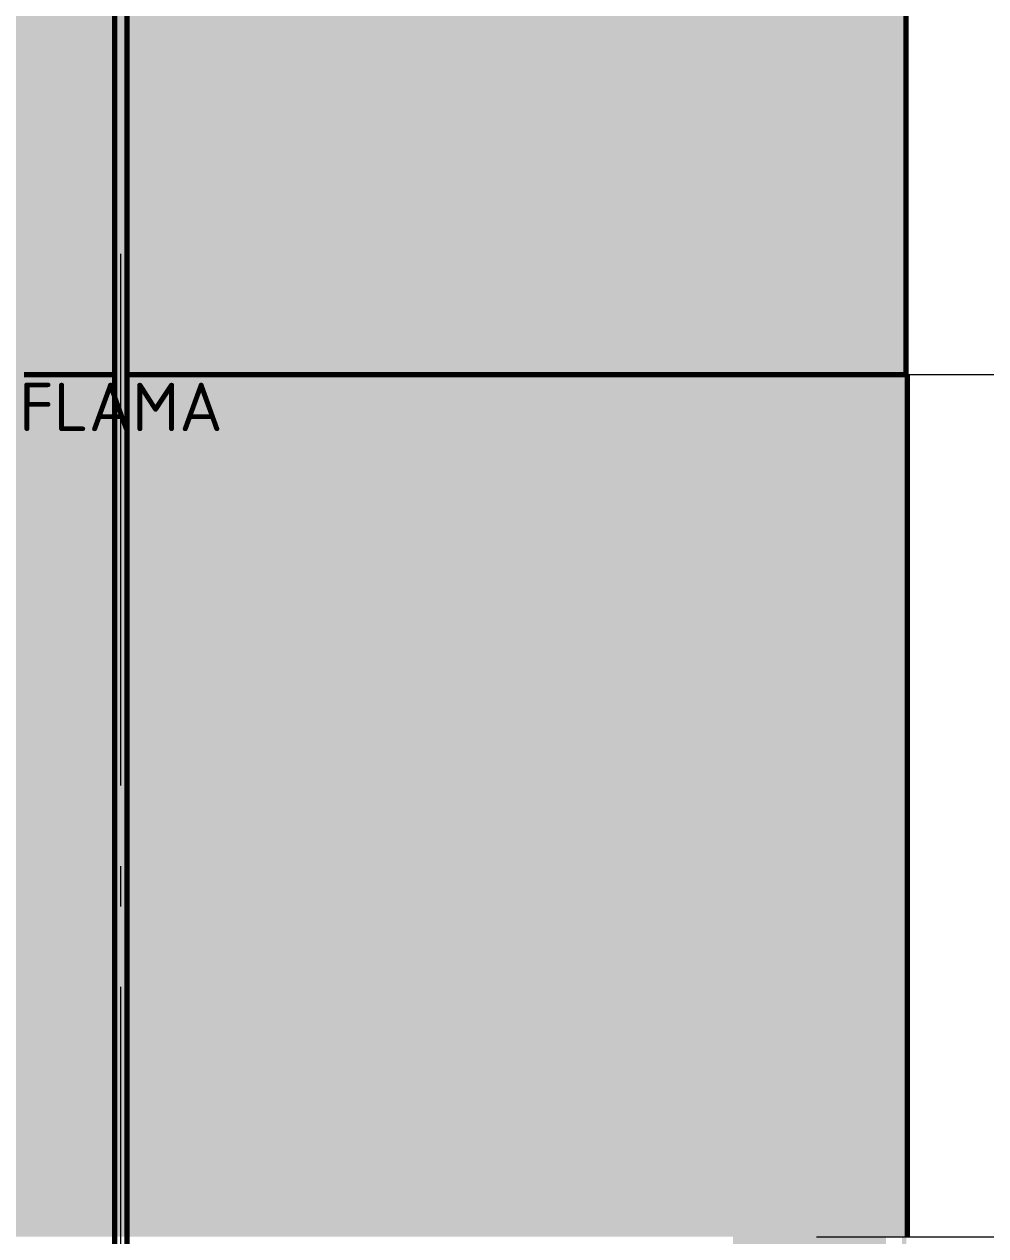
# Model space of a CAD drawing. Header units: millimetres. Extents: x 0 to 2382, y 0 to 420.
# Drawn here: x 2175.6 to 2199.48, y 274.82 to 304.9 of the extents above; entities that cross this region are included whole.
import ezdxf
from ezdxf.enums import TextEntityAlignment as Align

# ---------------------------------------------------------------- set-up
doc = ezdxf.new("R2010")
doc.units = ezdxf.units.MM
doc.linetypes.add('IRAM-F-TRAZO-PUNTO', pattern=[20, 15, -2, 1, -2])
for name, color, linetype, lineweight in [('01-VISIBLE', 7, 'CONTINUOUS', 70), ('03-EJE', 1, 'IRAM-F-TRAZO-PUNTO', 18), ('04-COTA', 3, 'CONTINUOUS', 18), ('13-GRAFICA', 30, 'CONTINUOUS', 18)]:
    doc.layers.add(name, color=color, linetype=linetype, lineweight=lineweight)
doc.styles.add('ISO3098', font='isocpeur.ttf')
doc.dimstyles.new('FLAMA-IRAM', dxfattribs={"dimtxt": 3.5, "dimasz": 3.5, "dimexe": 2, "dimexo": 1.5, "dimgap": 1, "dimtad": 1, "dimdec": 1, "dimtxsty": 'ISO3098', "dimblk": 'IRAM_FLECHA', "dimblk1": 'IRAM_FLECHA', "dimblk2": 'IRAM_FLECHA', "dimcen": 2.5, "dimclrd": 256, "dimclre": 256, "dimclrt": 256, "dimazin": 3, "dimtfac": 1, "dimtmove": 0, "dimatfit": 3, "dimlwd": 18, "dimlwe": 18})

# ---------------------------------------------------------------- blocks, each defined once
blk = doc.blocks.new('IRAM_FLECHA')
blk.add_solid([(0, 0), (-1, 0.125), (-1, -0.125)])

msp = doc.modelspace()

# ---------------------------------------------------------------- hatches: boundary and pattern name
at = {"layer": '13-GRAFICA', "true_color": 0xb21820}
h = msp.add_hatch(color=7, dxfattribs=at)
h.dxf.hatch_style = 1
h.paths.add_polyline_path([(2188.8, 334.5), (2188.8, 296.2), (2178.2, 296.2), (2178.2, 334.4), (2177.8, 334.4), (2177.8, 296.2), (2167.2, 296.2), (2167.2, 334.5)])
h = msp.add_hatch(color=7, dxfattribs=at)
h.dxf.hatch_style = 1
h.paths.add_polyline_path([(2193.2, 334.5), (2193.2, 296.2), (2188.8, 296.2), (2188.8, 334.5)])
h = msp.add_hatch(color=7, dxfattribs=at)
h.dxf.hatch_style = 1
h.paths.add_polyline_path([(2197, 334.5), (2197, 296.2), (2197, 274.8), (2197, 250.6), (2193.2, 250.6), (2193.2, 270.2), (2193.2, 274.2), (2193.2, 274.8), (2196.8, 274.8), (2196.8, 296.2), (2193.2, 296.2), (2193.2, 334.5)])
h = msp.add_hatch(color=7, dxfattribs=at)
h.dxf.hatch_style = 1
h.paths.add_polyline_path([(2197.4, 334.5), (2197.4, 296.2), (2197, 296.2), (2197, 334.5)])
h = msp.add_hatch(color=7, dxfattribs=at)
h.dxf.hatch_style = 1
h.paths.add_polyline_path([(2197.5, 334.5), (2197.5, 250.6), (2197.4, 250.6), (2197.4, 274.8), (2197.4, 296.2), (2197.4, 334.5)])
h = msp.add_hatch(color=7, dxfattribs=at)
h.dxf.hatch_style = 1
h.paths.add_polyline_path([(2177.8, 334.4), (2178.2, 334.4), (2178.2, 296.2), (2177.8, 296.2)])
at = {"layer": '13-GRAFICA', "true_color": 0xffffff}
h = msp.add_hatch(color=7, dxfattribs=at)
h.dxf.hatch_style = 1
h.paths.add_polyline_path([(2196.8, 296.2), (2196.8, 274.8), (2159.2, 274.8), (2159.2, 296.2)])
at = {"layer": '13-GRAFICA', "true_color": 0xc81e2d}
h = msp.add_hatch(color=7, dxfattribs=at)
h.dxf.hatch_style = 1
h.paths.add_polyline_path([(2193.891, 295.93), (2193.891, 295.561), (2193.891, 295.192), (2193.891, 294.824), (2193.891, 294.455), (2193.891, 294.086), (2193.891, 293.717), (2193.891, 293.349), (2193.654, 293.349), (2193.41, 293.349), (2193.16, 293.349), (2192.904, 293.349), (2192.641, 293.349), (2192.373, 293.349), (2192.099, 293.349), (2191.819, 293.349), (2191.533, 293.349), (2191.241, 293.349), (2190.945, 293.349), (2190.643, 293.349), (2190.335, 293.349), (2190.023, 293.349), (2189.706, 293.349), (2189.384, 293.349), (2189.057, 293.349), (2188.726, 293.349), (2188.39, 293.349), (2188.05, 293.349), (2187.706, 293.349), (2187.358, 293.349), (2187.006, 293.349), (2186.65, 293.349), (2186.291, 293.349), (2185.929, 293.349), (2185.563, 293.349), (2185.194, 293.349), (2184.822, 293.349), (2184.447, 293.349), (2184.07, 293.349), (2183.69, 293.349), (2183.308, 293.349), (2182.923, 293.349), (2182.537, 293.349), (2182.149, 293.349), (2181.759, 293.349), (2181.367, 293.349), (2180.974, 293.349), (2180.58, 293.349), (2180.185, 293.349), (2179.789, 293.349), (2179.392, 293.349), (2178.995, 293.349), (2178.597, 293.349), (2178.199, 293.349), (2177.801, 293.349), (2177.403, 293.349), (2177.005, 293.349), (2176.608, 293.349), (2176.211, 293.349), (2175.815, 293.349), (2175.42, 293.349), (2175.026, 293.349), (2174.633, 293.349), (2174.241, 293.349), (2173.851, 293.349), (2173.463, 293.349), (2173.077, 293.349), (2172.692, 293.349), (2172.31, 293.349), (2171.93, 293.349), (2171.553, 293.349), (2171.178, 293.349), (2170.806, 293.349), (2170.437, 293.349), (2170.071, 293.349), (2169.709, 293.349), (2169.35, 293.349), (2168.994, 293.349), (2168.642, 293.349), (2168.294, 293.349), (2167.95, 293.349), (2167.61, 293.349), (2167.274, 293.349), (2166.943, 293.349), (2166.616, 293.349), (2166.294, 293.349), (2165.977, 293.349), (2165.665, 293.349), (2165.357, 293.349), (2165.055, 293.349), (2164.759, 293.349), (2164.467, 293.349), (2164.181, 293.349), (2163.901, 293.349), (2163.627, 293.349), (2163.359, 293.349), (2163.096, 293.349), (2162.84, 293.349), (2162.59, 293.349), (2162.346, 293.349), (2162.109, 293.349), (2162.109, 293.717), (2162.109, 294.086), (2162.109, 294.455), (2162.109, 294.824), (2162.109, 295.192), (2162.109, 295.561), (2162.109, 295.93), (2162.109, 296.2), (2193.891, 296.2)])
h = msp.add_hatch(color=7, dxfattribs=at)
h.dxf.hatch_style = 1
h.paths.add_polyline_path([(2196.721, 295.731), (2196.598, 295.731), (2196.468, 295.731), (2196.33, 295.731), (2196.184, 295.731), (2196.032, 295.731), (2195.872, 295.731), (2195.705, 295.731), (2195.531, 295.731), (2195.35, 295.731), (2195.162, 295.731), (2194.967, 295.731), (2194.765, 295.731), (2194.556, 295.731), (2194.341, 295.731), (2194.119, 295.731), (2193.891, 295.731), (2193.891, 296.015), (2193.891, 296.2), (2196.8, 296.2), (2196.8, 295.731)])
at = {"layer": '13-GRAFICA', "true_color": 0xffffff}
h = msp.add_hatch(color=7, dxfattribs=at)
h.dxf.hatch_style = 1
h.paths.add_polyline_path([(2197, 274.8), (2197, 296.2), (2197.4, 296.2), (2197.4, 274.8)])
at = {"layer": '13-GRAFICA', "true_color": 0xc81e2d}
h = msp.add_hatch(color=7, dxfattribs=at)
h.dxf.hatch_style = 1
h.paths.add_polyline_path([(2197.369, 295.731), (2197.299, 295.731), (2197.222, 295.731), (2197.137, 295.731), (2197.045, 295.731), (2197, 295.731), (2197, 296.2), (2197.4, 296.2), (2197.4, 295.731)])
at = {"layer": '13-GRAFICA', "true_color": 0xffd200}
h = msp.add_hatch(color=7, dxfattribs=at)
h.dxf.hatch_style = 1
h.paths.add_polyline_path([(2193.654, 292.541), (2193.41, 292.541), (2193.16, 292.541), (2192.904, 292.541), (2192.641, 292.541), (2192.373, 292.541), (2192.099, 292.541), (2191.819, 292.541), (2191.533, 292.541), (2191.241, 292.541), (2190.945, 292.541), (2190.643, 292.541), (2190.335, 292.541), (2190.023, 292.541), (2189.706, 292.541), (2189.384, 292.541), (2189.057, 292.541), (2188.726, 292.541), (2188.39, 292.541), (2188.05, 292.541), (2187.706, 292.541), (2187.358, 292.541), (2187.006, 292.541), (2186.65, 292.541), (2186.291, 292.541), (2185.929, 292.541), (2185.563, 292.541), (2185.194, 292.541), (2184.822, 292.541), (2184.447, 292.541), (2184.07, 292.541), (2183.69, 292.541), (2183.308, 292.541), (2182.923, 292.541), (2182.537, 292.541), (2182.149, 292.541), (2181.759, 292.541), (2181.367, 292.541), (2180.974, 292.541), (2180.58, 292.541), (2180.185, 292.541), (2179.789, 292.541), (2179.392, 292.541), (2178.995, 292.541), (2178.597, 292.541), (2178.199, 292.541), (2177.801, 292.541), (2177.403, 292.541), (2177.005, 292.541), (2176.608, 292.541), (2176.211, 292.541), (2175.815, 292.541), (2175.42, 292.541), (2175.026, 292.541), (2174.633, 292.541), (2174.241, 292.541), (2173.851, 292.541), (2173.463, 292.541), (2173.077, 292.541), (2172.692, 292.541), (2172.31, 292.541), (2171.93, 292.541), (2171.553, 292.541), (2171.178, 292.541), (2170.806, 292.541), (2170.437, 292.541), (2170.071, 292.541), (2169.709, 292.541), (2169.35, 292.541), (2168.994, 292.541), (2168.642, 292.541), (2168.294, 292.541), (2167.95, 292.541), (2167.61, 292.541), (2167.274, 292.541), (2166.943, 292.541), (2166.616, 292.541), (2166.294, 292.541), (2165.977, 292.541), (2165.665, 292.541), (2165.357, 292.541), (2165.055, 292.541), (2164.759, 292.541), (2164.467, 292.541), (2164.181, 292.541), (2163.901, 292.541), (2163.627, 292.541), (2163.359, 292.541), (2163.096, 292.541), (2162.84, 292.541), (2162.59, 292.541), (2162.346, 292.541), (2162.109, 292.541), (2162.109, 292.81), (2162.109, 293.08), (2162.109, 293.349), (2162.346, 293.349), (2162.59, 293.349), (2162.84, 293.349), (2163.096, 293.349), (2163.359, 293.349), (2163.627, 293.349), (2163.901, 293.349), (2164.181, 293.349), (2164.467, 293.349), (2164.759, 293.349), (2165.055, 293.349), (2165.357, 293.349), (2165.665, 293.349), (2165.977, 293.349), (2166.294, 293.349), (2166.616, 293.349), (2166.943, 293.349), (2167.274, 293.349), (2167.61, 293.349), (2167.95, 293.349), (2168.294, 293.349), (2168.642, 293.349), (2168.994, 293.349), (2169.35, 293.349), (2169.709, 293.349), (2170.071, 293.349), (2170.437, 293.349), (2170.806, 293.349), (2171.178, 293.349), (2171.553, 293.349), (2171.93, 293.349), (2172.31, 293.349), (2172.692, 293.349), (2173.077, 293.349), (2173.463, 293.349), (2173.851, 293.349), (2174.241, 293.349), (2174.633, 293.349), (2175.026, 293.349), (2175.42, 293.349), (2175.815, 293.349), (2176.211, 293.349), (2176.608, 293.349), (2177.005, 293.349), (2177.403, 293.349), (2177.801, 293.349), (2178.199, 293.349), (2178.597, 293.349), (2178.995, 293.349), (2179.392, 293.349), (2179.789, 293.349), (2180.185, 293.349), (2180.58, 293.349), (2180.974, 293.349), (2181.367, 293.349), (2181.759, 293.349), (2182.149, 293.349), (2182.537, 293.349), (2182.923, 293.349), (2183.308, 293.349), (2183.69, 293.349), (2184.07, 293.349), (2184.447, 293.349), (2184.822, 293.349), (2185.194, 293.349), (2185.563, 293.349), (2185.929, 293.349), (2186.291, 293.349), (2186.65, 293.349), (2187.006, 293.349), (2187.358, 293.349), (2187.706, 293.349), (2188.05, 293.349), (2188.39, 293.349), (2188.726, 293.349), (2189.057, 293.349), (2189.384, 293.349), (2189.706, 293.349), (2190.023, 293.349), (2190.335, 293.349), (2190.643, 293.349), (2190.945, 293.349), (2191.241, 293.349), (2191.533, 293.349), (2191.819, 293.349), (2192.099, 293.349), (2192.373, 293.349), (2192.641, 293.349), (2192.904, 293.349), (2193.16, 293.349), (2193.41, 293.349), (2193.654, 293.349), (2193.891, 293.349), (2193.891, 293.08), (2193.891, 292.81), (2193.891, 292.541)])
at = {"layer": '13-GRAFICA', "true_color": 0xebebeb}
h = msp.add_hatch(color=7, dxfattribs=at)
h.dxf.hatch_style = 1
h.paths.add_polyline_path([(2183.411, 284.233), (2183.053, 284.233), (2182.693, 284.233), (2182.331, 284.233), (2181.968, 284.233), (2181.604, 284.233), (2181.238, 284.233), (2181.238, 284.623), (2181.238, 285.013), (2181.238, 285.403), (2181.238, 285.793), (2181.238, 286.183), (2181.604, 286.183), (2181.968, 286.183), (2182.331, 286.183), (2182.693, 286.183), (2183.053, 286.183), (2183.411, 286.183), (2183.767, 286.183), (2183.767, 285.793), (2183.767, 285.403), (2183.767, 285.013), (2183.767, 284.623), (2183.767, 284.233)])
h = msp.add_hatch(color=7, dxfattribs=at)
h.dxf.hatch_style = 1
h.paths.add_polyline_path([(2191.283, 284.233), (2191.007, 284.233), (2190.727, 284.233), (2190.441, 284.233), (2190.152, 284.233), (2189.858, 284.233), (2189.56, 284.233), (2189.56, 284.623), (2189.56, 285.013), (2189.56, 285.403), (2189.56, 285.793), (2189.56, 286.183), (2189.858, 286.183), (2190.152, 286.183), (2190.441, 286.183), (2190.727, 286.183), (2191.007, 286.183), (2191.283, 286.183), (2191.555, 286.183), (2191.555, 285.793), (2191.555, 285.403), (2191.555, 285.013), (2191.555, 284.623), (2191.555, 284.233)])
at = {"layer": '13-GRAFICA', "true_color": 0x005eaa}
h = msp.add_hatch(color=7, dxfattribs=at)
h.dxf.hatch_style = 1
h.paths.add_polyline_path([(2183.224, 279.473), (2182.837, 279.473), (2182.449, 279.473), (2182.058, 279.473), (2181.666, 279.473), (2181.272, 279.473), (2180.877, 279.473), (2180.481, 279.473), (2180.084, 279.473), (2179.686, 279.473), (2179.686, 279.873), (2179.686, 280.273), (2179.686, 280.673), (2179.686, 281.073), (2179.686, 281.473), (2179.686, 281.873), (2179.686, 282.273), (2179.686, 282.673), (2179.686, 283.073), (2179.686, 283.473), (2180.084, 283.473), (2180.481, 283.473), (2180.877, 283.473), (2181.272, 283.473), (2181.666, 283.473), (2182.058, 283.473), (2182.449, 283.473), (2182.837, 283.473), (2183.224, 283.473), (2183.609, 283.473), (2183.609, 283.073), (2183.609, 282.673), (2183.609, 282.273), (2183.609, 281.873), (2183.609, 281.473), (2183.609, 281.073), (2183.609, 280.673), (2183.609, 280.273), (2183.609, 279.873), (2183.609, 279.473)])
h = msp.add_hatch(color=7, dxfattribs=at)
h.dxf.hatch_style = 1
h.paths.add_polyline_path([(2178.986, 281.424), (2178.984, 281.375), (2178.98, 281.326), (2178.974, 281.278), (2178.967, 281.229), (2178.958, 281.181), (2178.948, 281.133), (2178.936, 281.085), (2178.923, 281.038), (2178.908, 280.991), (2178.891, 280.945), (2178.873, 280.899), (2178.854, 280.854), (2178.833, 280.81), (2178.81, 280.766), (2178.787, 280.723), (2178.761, 280.681), (2178.735, 280.64), (2178.707, 280.6), (2178.678, 280.56), (2178.647, 280.522), (2178.615, 280.484), (2178.582, 280.448), (2178.548, 280.413), (2178.513, 280.379), (2178.477, 280.346), (2178.439, 280.314), (2178.401, 280.283), (2178.361, 280.254), (2178.321, 280.226), (2178.28, 280.2), (2178.238, 280.174), (2178.195, 280.151), (2178.151, 280.128), (2178.107, 280.107), (2178.062, 280.088), (2178.016, 280.07), (2177.97, 280.053), (2177.923, 280.038), (2177.876, 280.025), (2177.828, 280.013), (2177.78, 280.002), (2177.732, 279.993), (2177.683, 279.986), (2177.635, 279.981), (2177.586, 279.977), (2177.537, 279.974), (2177.488, 279.973), (2177.439, 279.974), (2177.39, 279.977), (2177.341, 279.981), (2177.292, 279.986), (2177.244, 279.993), (2177.195, 280.002), (2177.147, 280.013), (2177.1, 280.025), (2177.053, 280.038), (2177.006, 280.053), (2176.96, 280.07), (2176.914, 280.088), (2176.869, 280.107), (2176.825, 280.128), (2176.781, 280.151), (2176.739, 280.174), (2176.697, 280.2), (2176.655, 280.226), (2176.615, 280.254), (2176.576, 280.283), (2176.537, 280.314), (2176.5, 280.346), (2176.464, 280.379), (2176.429, 280.413), (2176.395, 280.448), (2176.362, 280.484), (2176.33, 280.522), (2176.3, 280.56), (2176.271, 280.6), (2176.243, 280.64), (2176.216, 280.681), (2176.191, 280.723), (2176.167, 280.766), (2176.145, 280.81), (2176.124, 280.854), (2176.105, 280.899), (2176.087, 280.945), (2176.07, 280.991), (2176.055, 281.038), (2176.042, 281.085), (2176.03, 281.133), (2176.02, 281.181), (2176.011, 281.229), (2176.004, 281.278), (2175.998, 281.326), (2175.994, 281.375), (2175.992, 281.424), (2175.991, 281.473), (2175.992, 281.523), (2175.994, 281.572), (2175.998, 281.62), (2176.004, 281.669), (2176.011, 281.718), (2176.02, 281.766), (2176.03, 281.814), (2176.042, 281.862), (2176.055, 281.909), (2176.07, 281.956), (2176.087, 282.002), (2176.105, 282.047), (2176.124, 282.092), (2176.145, 282.137), (2176.167, 282.181), (2176.191, 282.223), (2176.216, 282.266), (2176.243, 282.307), (2176.271, 282.347), (2176.3, 282.387), (2176.33, 282.425), (2176.362, 282.462), (2176.395, 282.499), (2176.429, 282.534), (2176.464, 282.568), (2176.5, 282.601), (2176.537, 282.633), (2176.576, 282.663), (2176.615, 282.693), (2176.655, 282.721), (2176.697, 282.747), (2176.739, 282.772), (2176.781, 282.796), (2176.825, 282.819), (2176.869, 282.84), (2176.914, 282.859), (2176.96, 282.877), (2177.006, 282.894), (2177.053, 282.909), (2177.1, 282.922), (2177.147, 282.934), (2177.195, 282.945), (2177.244, 282.953), (2177.292, 282.961), (2177.341, 282.966), (2177.39, 282.97), (2177.439, 282.973), (2177.488, 282.973), (2177.537, 282.973), (2177.586, 282.97), (2177.635, 282.966), (2177.683, 282.961), (2177.732, 282.953), (2177.78, 282.945), (2177.828, 282.934), (2177.876, 282.922), (2177.923, 282.909), (2177.97, 282.894), (2178.016, 282.877), (2178.062, 282.859), (2178.107, 282.84), (2178.151, 282.819), (2178.195, 282.796), (2178.238, 282.772), (2178.28, 282.747), (2178.321, 282.721), (2178.361, 282.693), (2178.401, 282.663), (2178.439, 282.633), (2178.477, 282.601), (2178.513, 282.568), (2178.548, 282.534), (2178.582, 282.499), (2178.615, 282.462), (2178.647, 282.425), (2178.678, 282.387), (2178.707, 282.347), (2178.735, 282.307), (2178.761, 282.266), (2178.787, 282.223), (2178.81, 282.181), (2178.833, 282.137), (2178.854, 282.092), (2178.873, 282.047), (2178.891, 282.002), (2178.908, 281.956), (2178.923, 281.909), (2178.936, 281.862), (2178.948, 281.814), (2178.958, 281.766), (2178.967, 281.718), (2178.974, 281.669), (2178.98, 281.62), (2178.984, 281.572), (2178.986, 281.523), (2178.987, 281.473)])
h = msp.add_hatch(color=7, dxfattribs=at)
h.dxf.hatch_style = 1
h.paths.add_polyline_path([(2193.654, 278.549), (2193.41, 278.549), (2193.16, 278.549), (2192.904, 278.549), (2192.641, 278.549), (2192.373, 278.549), (2192.099, 278.549), (2191.819, 278.549), (2191.533, 278.549), (2191.241, 278.549), (2190.945, 278.549), (2190.643, 278.549), (2190.335, 278.549), (2190.023, 278.549), (2189.706, 278.549), (2189.384, 278.549), (2189.057, 278.549), (2188.726, 278.549), (2188.39, 278.549), (2188.05, 278.549), (2187.706, 278.549), (2187.358, 278.549), (2187.006, 278.549), (2186.65, 278.549), (2186.291, 278.549), (2185.929, 278.549), (2185.563, 278.549), (2185.194, 278.549), (2184.822, 278.549), (2184.447, 278.549), (2184.07, 278.549), (2183.69, 278.549), (2183.308, 278.549), (2182.923, 278.549), (2182.537, 278.549), (2182.149, 278.549), (2181.759, 278.549), (2181.367, 278.549), (2180.974, 278.549), (2180.58, 278.549), (2180.185, 278.549), (2179.789, 278.549), (2179.392, 278.549), (2178.995, 278.549), (2178.597, 278.549), (2178.199, 278.549), (2177.801, 278.549), (2177.403, 278.549), (2177.005, 278.549), (2176.608, 278.549), (2176.211, 278.549), (2175.815, 278.549), (2175.42, 278.549), (2175.026, 278.549), (2174.633, 278.549), (2174.241, 278.549), (2173.851, 278.549), (2173.463, 278.549), (2173.077, 278.549), (2172.692, 278.549), (2172.31, 278.549), (2171.93, 278.549), (2171.553, 278.549), (2171.178, 278.549), (2170.806, 278.549), (2170.437, 278.549), (2170.071, 278.549), (2169.709, 278.549), (2169.35, 278.549), (2168.994, 278.549), (2168.642, 278.549), (2168.294, 278.549), (2167.95, 278.549), (2167.61, 278.549), (2167.274, 278.549), (2166.943, 278.549), (2166.616, 278.549), (2166.294, 278.549), (2165.977, 278.549), (2165.665, 278.549), (2165.357, 278.549), (2165.055, 278.549), (2164.759, 278.549), (2164.467, 278.549), (2164.181, 278.549), (2163.901, 278.549), (2163.627, 278.549), (2163.359, 278.549), (2163.096, 278.549), (2162.84, 278.549), (2162.59, 278.549), (2162.346, 278.549), (2162.109, 278.549), (2162.109, 278.939), (2162.109, 279.329), (2162.346, 279.329), (2162.59, 279.329), (2162.84, 279.329), (2163.096, 279.329), (2163.359, 279.329), (2163.627, 279.329), (2163.901, 279.329), (2164.181, 279.329), (2164.467, 279.329), (2164.759, 279.329), (2165.055, 279.329), (2165.357, 279.329), (2165.665, 279.329), (2165.977, 279.329), (2166.294, 279.329), (2166.616, 279.329), (2166.943, 279.329), (2167.274, 279.329), (2167.61, 279.329), (2167.95, 279.329), (2168.294, 279.329), (2168.642, 279.329), (2168.994, 279.329), (2169.35, 279.329), (2169.709, 279.329), (2170.071, 279.329), (2170.437, 279.329), (2170.806, 279.329), (2171.178, 279.329), (2171.553, 279.329), (2171.93, 279.329), (2172.31, 279.329), (2172.692, 279.329), (2173.077, 279.329), (2173.463, 279.329), (2173.851, 279.329), (2174.241, 279.329), (2174.633, 279.329), (2175.026, 279.329), (2175.42, 279.329), (2175.815, 279.329), (2176.211, 279.329), (2176.608, 279.329), (2177.005, 279.329), (2177.403, 279.329), (2177.801, 279.329), (2178.199, 279.329), (2178.597, 279.329), (2178.995, 279.329), (2179.392, 279.329), (2179.789, 279.329), (2180.185, 279.329), (2180.58, 279.329), (2180.974, 279.329), (2181.367, 279.329), (2181.759, 279.329), (2182.149, 279.329), (2182.537, 279.329), (2182.923, 279.329), (2183.308, 279.329), (2183.69, 279.329), (2184.07, 279.329), (2184.447, 279.329), (2184.822, 279.329), (2185.194, 279.329), (2185.563, 279.329), (2185.929, 279.329), (2186.291, 279.329), (2186.65, 279.329), (2187.006, 279.329), (2187.358, 279.329), (2187.706, 279.329), (2188.05, 279.329), (2188.39, 279.329), (2188.726, 279.329), (2189.057, 279.329), (2189.384, 279.329), (2189.706, 279.329), (2190.023, 279.329), (2190.335, 279.329), (2190.643, 279.329), (2190.945, 279.329), (2191.241, 279.329), (2191.533, 279.329), (2191.819, 279.329), (2192.099, 279.329), (2192.373, 279.329), (2192.641, 279.329), (2192.904, 279.329), (2193.16, 279.329), (2193.41, 279.329), (2193.654, 279.329), (2193.891, 279.329), (2193.891, 278.939), (2193.891, 278.549)])
at = {"layer": '13-GRAFICA', "true_color": 0xffd200}
h = msp.add_hatch(color=7, dxfattribs=at)
h.dxf.hatch_style = 1
h.paths.add_polyline_path([(2179.197, 276.767), (2179.189, 276.689), (2179.176, 276.611), (2179.158, 276.535), (2179.136, 276.46), (2179.108, 276.386), (2179.076, 276.315), (2179.039, 276.245), (2178.997, 276.179), (2178.952, 276.115), (2178.902, 276.054), (2178.848, 275.997), (2178.791, 275.943), (2178.73, 275.893), (2178.667, 275.848), (2178.6, 275.806), (2178.531, 275.769), (2178.459, 275.737), (2178.386, 275.709), (2178.311, 275.686), (2178.234, 275.668), (2178.157, 275.656), (2178.078, 275.648), (2178, 275.645), (2177.922, 275.648), (2177.843, 275.656), (2177.766, 275.668), (2177.689, 275.686), (2177.614, 275.709), (2177.541, 275.737), (2177.469, 275.769), (2177.4, 275.806), (2177.333, 275.848), (2177.27, 275.893), (2177.209, 275.943), (2177.152, 275.997), (2177.098, 276.054), (2177.048, 276.115), (2177.003, 276.179), (2176.961, 276.245), (2176.924, 276.315), (2176.892, 276.386), (2176.864, 276.46), (2176.842, 276.535), (2176.824, 276.611), (2176.811, 276.689), (2176.803, 276.767), (2176.801, 276.845), (2176.803, 276.924), (2176.811, 277.002), (2176.824, 277.08), (2176.842, 277.156), (2176.864, 277.231), (2176.892, 277.305), (2176.924, 277.376), (2176.961, 277.445), (2177.003, 277.512), (2177.048, 277.576), (2177.098, 277.637), (2177.152, 277.694), (2177.209, 277.748), (2177.27, 277.797), (2177.333, 277.843), (2177.4, 277.885), (2177.469, 277.922), (2177.541, 277.954), (2177.614, 277.982), (2177.689, 278.005), (2177.766, 278.022), (2177.843, 278.035), (2177.922, 278.043), (2178, 278.045), (2178.078, 278.043), (2178.157, 278.035), (2178.234, 278.022), (2178.311, 278.005), (2178.386, 277.982), (2178.459, 277.954), (2178.531, 277.922), (2178.6, 277.885), (2178.667, 277.843), (2178.73, 277.797), (2178.791, 277.748), (2178.848, 277.694), (2178.902, 277.637), (2178.952, 277.576), (2178.997, 277.512), (2179.039, 277.445), (2179.076, 277.376), (2179.108, 277.305), (2179.136, 277.231), (2179.158, 277.156), (2179.176, 277.08), (2179.189, 277.002), (2179.197, 276.924), (2179.199, 276.845)])
at = {"layer": '13-GRAFICA', "true_color": 0x00468c}
h = msp.add_hatch(color=7, dxfattribs=at)
h.dxf.hatch_style = 1
h.paths.add_polyline_path([(2186.221, 276.767), (2186.214, 276.689), (2186.203, 276.611), (2186.186, 276.535), (2186.166, 276.46), (2186.14, 276.386), (2186.111, 276.315), (2186.077, 276.245), (2186.039, 276.179), (2185.998, 276.115), (2185.952, 276.054), (2185.903, 275.997), (2185.851, 275.943), (2185.795, 275.893), (2185.736, 275.848), (2185.675, 275.806), (2185.611, 275.769), (2185.545, 275.737), (2185.477, 275.709), (2185.408, 275.686), (2185.337, 275.668), (2185.265, 275.656), (2185.192, 275.648), (2185.119, 275.645), (2185.046, 275.648), (2184.973, 275.656), (2184.9, 275.668), (2184.829, 275.686), (2184.758, 275.709), (2184.689, 275.737), (2184.622, 275.769), (2184.557, 275.806), (2184.494, 275.848), (2184.433, 275.893), (2184.376, 275.943), (2184.322, 275.997), (2184.271, 276.054), (2184.224, 276.115), (2184.18, 276.179), (2184.141, 276.245), (2184.106, 276.315), (2184.075, 276.386), (2184.049, 276.46), (2184.027, 276.535), (2184.01, 276.611), (2183.998, 276.689), (2183.991, 276.767), (2183.988, 276.845), (2183.991, 276.924), (2183.998, 277.002), (2184.01, 277.08), (2184.027, 277.156), (2184.049, 277.231), (2184.075, 277.305), (2184.106, 277.376), (2184.141, 277.445), (2184.18, 277.512), (2184.224, 277.576), (2184.271, 277.637), (2184.322, 277.694), (2184.376, 277.748), (2184.433, 277.797), (2184.494, 277.843), (2184.557, 277.885), (2184.622, 277.922), (2184.689, 277.954), (2184.758, 277.982), (2184.829, 278.005), (2184.9, 278.022), (2184.973, 278.035), (2185.046, 278.043), (2185.119, 278.045), (2185.192, 278.043), (2185.265, 278.035), (2185.337, 278.022), (2185.408, 278.005), (2185.477, 277.982), (2185.545, 277.954), (2185.611, 277.922), (2185.675, 277.885), (2185.736, 277.843), (2185.795, 277.797), (2185.851, 277.748), (2185.903, 277.694), (2185.952, 277.637), (2185.998, 277.576), (2186.039, 277.512), (2186.077, 277.445), (2186.111, 277.376), (2186.14, 277.305), (2186.166, 277.231), (2186.186, 277.156), (2186.203, 277.08), (2186.214, 277.002), (2186.221, 276.924), (2186.223, 276.845)])
at = {"layer": '13-GRAFICA', "true_color": 0x191919}
h = msp.add_hatch(color=7, dxfattribs=at)
h.dxf.hatch_style = 1
h.paths.add_polyline_path([(2192.128, 276.767), (2192.122, 276.689), (2192.113, 276.611), (2192.101, 276.535), (2192.085, 276.46), (2192.066, 276.386), (2192.043, 276.315), (2192.017, 276.245), (2191.988, 276.179), (2191.956, 276.115), (2191.921, 276.054), (2191.883, 275.997), (2191.842, 275.943), (2191.799, 275.893), (2191.754, 275.848), (2191.706, 275.806), (2191.656, 275.769), (2191.605, 275.737), (2191.552, 275.709), (2191.497, 275.686), (2191.442, 275.668), (2191.385, 275.656), (2191.328, 275.648), (2191.27, 275.645), (2191.212, 275.648), (2191.154, 275.656), (2191.097, 275.668), (2191.039, 275.686), (2190.983, 275.709), (2190.928, 275.737), (2190.874, 275.769), (2190.822, 275.806), (2190.771, 275.848), (2190.722, 275.893), (2190.676, 275.943), (2190.632, 275.997), (2190.591, 276.054), (2190.553, 276.115), (2190.518, 276.179), (2190.486, 276.245), (2190.457, 276.315), (2190.432, 276.386), (2190.411, 276.46), (2190.393, 276.535), (2190.379, 276.611), (2190.369, 276.689), (2190.363, 276.767), (2190.361, 276.845), (2190.363, 276.924), (2190.369, 277.002), (2190.379, 277.08), (2190.393, 277.156), (2190.411, 277.231), (2190.432, 277.305), (2190.457, 277.376), (2190.486, 277.445), (2190.518, 277.512), (2190.553, 277.576), (2190.591, 277.637), (2190.632, 277.694), (2190.676, 277.748), (2190.722, 277.797), (2190.771, 277.843), (2190.822, 277.885), (2190.874, 277.922), (2190.928, 277.954), (2190.983, 277.982), (2191.039, 278.005), (2191.097, 278.022), (2191.154, 278.035), (2191.212, 278.043), (2191.27, 278.045), (2191.328, 278.043), (2191.385, 278.035), (2191.442, 278.022), (2191.497, 278.005), (2191.552, 277.982), (2191.605, 277.954), (2191.656, 277.922), (2191.706, 277.885), (2191.754, 277.843), (2191.799, 277.797), (2191.842, 277.748), (2191.883, 277.694), (2191.921, 277.637), (2191.956, 277.576), (2191.988, 277.512), (2192.017, 277.445), (2192.043, 277.376), (2192.066, 277.305), (2192.085, 277.231), (2192.101, 277.156), (2192.113, 277.08), (2192.122, 277.002), (2192.128, 276.924), (2192.129, 276.845)])
at = {"layer": '13-GRAFICA', "true_color": 0xc81e2d}
h = msp.add_hatch(color=7, dxfattribs=at)
h.dxf.hatch_style = 1
h.paths.add_polyline_path([(2159.2, 275.445), (2159.319, 275.445), (2159.446, 275.445), (2159.581, 275.445), (2159.723, 275.445), (2159.872, 275.445), (2160.029, 275.445), (2160.193, 275.445), (2160.365, 275.445), (2160.544, 275.445), (2160.73, 275.445), (2160.923, 275.445), (2161.124, 275.445), (2161.331, 275.445), (2161.545, 275.445), (2161.766, 275.445), (2161.993, 275.445), (2162.227, 275.445), (2162.467, 275.445), (2162.714, 275.445), (2162.967, 275.445), (2163.227, 275.445), (2163.492, 275.445), (2163.763, 275.445), (2164.041, 275.445), (2164.324, 275.445), (2164.612, 275.445), (2164.906, 275.445), (2165.206, 275.445), (2165.51, 275.445), (2165.82, 275.445), (2166.135, 275.445), (2166.455, 275.445), (2166.779, 275.445), (2167.108, 275.445), (2167.442, 275.445), (2167.779, 275.445), (2168.122, 275.445), (2168.468, 275.445), (2168.818, 275.445), (2169.171, 275.445), (2169.529, 275.445), (2169.89, 275.445), (2170.254, 275.445), (2170.621, 275.445), (2170.992, 275.445), (2171.365, 275.445), (2171.741, 275.445), (2172.12, 275.445), (2172.501, 275.445), (2172.884, 275.445), (2173.27, 275.445), (2173.657, 275.445), (2174.046, 275.445), (2174.437, 275.445), (2174.829, 275.445), (2175.223, 275.445), (2175.617, 275.445), (2176.013, 275.445), (2176.409, 275.445), (2176.806, 275.445), (2177.204, 275.445), (2177.602, 275.445), (2178, 275.445), (2178.398, 275.445), (2178.796, 275.445), (2179.194, 275.445), (2179.591, 275.445), (2179.987, 275.445), (2180.383, 275.445), (2180.777, 275.445), (2181.171, 275.445), (2181.563, 275.445), (2181.954, 275.445), (2182.343, 275.445), (2182.73, 275.445), (2183.116, 275.445), (2183.499, 275.445), (2183.88, 275.445), (2184.259, 275.445), (2184.635, 275.445), (2185.008, 275.445), (2185.379, 275.445), (2185.746, 275.445), (2186.11, 275.445), (2186.471, 275.445), (2186.829, 275.445), (2187.182, 275.445), (2187.532, 275.445), (2187.878, 275.445), (2188.221, 275.445), (2188.558, 275.445), (2188.892, 275.445), (2189.221, 275.445), (2189.545, 275.445), (2189.865, 275.445), (2190.18, 275.445), (2190.49, 275.445), (2190.794, 275.445), (2191.094, 275.445), (2191.388, 275.445), (2191.676, 275.445), (2191.959, 275.445), (2192.237, 275.445), (2192.508, 275.445), (2192.773, 275.445), (2193.033, 275.445), (2193.286, 275.445), (2193.533, 275.445), (2193.773, 275.445), (2194.007, 275.445), (2194.234, 275.445), (2194.455, 275.445), (2194.669, 275.445), (2194.876, 275.445), (2195.077, 275.445), (2195.27, 275.445), (2195.456, 275.445), (2195.635, 275.445), (2195.807, 275.445), (2195.971, 275.445), (2196.128, 275.445), (2196.277, 275.445), (2196.419, 275.445), (2196.554, 275.445), (2196.681, 275.445), (2196.8, 275.445), (2196.8, 275.445), (2196.8, 274.845), (2196.8, 274.845), (2196.681, 274.845), (2196.554, 274.845), (2196.419, 274.845), (2196.277, 274.845), (2196.128, 274.845), (2195.971, 274.845), (2195.807, 274.845), (2195.635, 274.845), (2195.456, 274.845), (2195.27, 274.845), (2195.077, 274.845), (2194.876, 274.845), (2194.669, 274.845), (2194.455, 274.845), (2194.234, 274.845), (2194.007, 274.845), (2193.773, 274.845), (2193.533, 274.845), (2193.286, 274.845), (2193.033, 274.845), (2192.773, 274.845), (2192.508, 274.845), (2192.237, 274.845), (2191.959, 274.845), (2191.676, 274.845), (2191.388, 274.845), (2191.094, 274.845), (2190.794, 274.845), (2190.49, 274.845), (2190.18, 274.845), (2189.865, 274.845), (2189.545, 274.845), (2189.221, 274.845), (2188.892, 274.845), (2188.558, 274.845), (2188.221, 274.845), (2187.878, 274.845), (2187.532, 274.845), (2187.182, 274.845), (2186.829, 274.845), (2186.471, 274.845), (2186.11, 274.845), (2185.746, 274.845), (2185.379, 274.845), (2185.008, 274.845), (2184.635, 274.845), (2184.259, 274.845), (2183.88, 274.845), (2183.499, 274.845), (2183.116, 274.845), (2182.73, 274.845), (2182.343, 274.845), (2181.954, 274.845), (2181.563, 274.845), (2181.171, 274.845), (2180.777, 274.845), (2180.383, 274.845), (2179.987, 274.845), (2179.591, 274.845), (2179.194, 274.845), (2178.796, 274.845), (2178.398, 274.845), (2178, 274.845), (2177.602, 274.845), (2177.204, 274.845), (2176.806, 274.845), (2176.409, 274.845), (2176.013, 274.845), (2175.617, 274.845), (2175.223, 274.845), (2174.829, 274.845), (2174.437, 274.845), (2174.046, 274.845), (2173.657, 274.845), (2173.27, 274.845), (2172.884, 274.845), (2172.501, 274.845), (2172.12, 274.845), (2171.741, 274.845), (2171.365, 274.845), (2170.992, 274.845), (2170.621, 274.845), (2170.254, 274.845), (2169.89, 274.845), (2169.529, 274.845), (2169.171, 274.845), (2168.818, 274.845), (2168.468, 274.845), (2168.122, 274.845), (2167.779, 274.845), (2167.442, 274.845), (2167.108, 274.845), (2166.779, 274.845), (2166.455, 274.845), (2166.135, 274.845), (2165.82, 274.845), (2165.51, 274.845), (2165.206, 274.845), (2164.906, 274.845), (2164.612, 274.845), (2164.324, 274.845), (2164.041, 274.845), (2163.763, 274.845), (2163.492, 274.845), (2163.227, 274.845), (2162.967, 274.845), (2162.714, 274.845), (2162.467, 274.845), (2162.227, 274.845), (2161.993, 274.845), (2161.766, 274.845), (2161.545, 274.845), (2161.331, 274.845), (2161.124, 274.845), (2160.923, 274.845), (2160.73, 274.845), (2160.544, 274.845), (2160.365, 274.845), (2160.193, 274.845), (2160.029, 274.845), (2159.872, 274.845), (2159.723, 274.845), (2159.581, 274.845), (2159.446, 274.845), (2159.319, 274.845), (2159.2, 274.845), (2159.2, 274.845), (2159.2, 275.445)])
h = msp.add_hatch(color=7, dxfattribs=at)
h.dxf.hatch_style = 1
h.paths.add_polyline_path([(2197.015, 275.445), (2197.111, 275.445), (2197.199, 275.445), (2197.279, 275.445), (2197.351, 275.445), (2197.4, 275.445), (2197.4, 274.845), (2197.351, 274.845), (2197.279, 274.845), (2197.199, 274.845), (2197.111, 274.845), (2197.015, 274.845), (2197, 274.845), (2197, 275.445)])

# ---------------------------------------------------------------- linework, layer by layer
at = {"layer": '01-VISIBLE'}
for p, q in [((2197.5, 296.201), (2197.5, 334.5)), ((2177.85, 250.588), (2177.85, 334.4)), ((2178.15, 250.588), (2178.15, 334.4)), ((2197.53, 274.799), (2197.53, 296.201))]:
    msp.add_line(p, q, dxfattribs=at)
for points in [[(2175.597, 296.201), (2175.647, 296.201), (2175.697, 296.201), (2175.747, 296.201), (2175.797, 296.201), (2175.847, 296.201), (2175.897, 296.201), (2175.947, 296.201), (2175.997, 296.201), (2176.047, 296.201), (2176.097, 296.201), (2176.147, 296.201), (2176.197, 296.201), (2176.248, 296.201), (2176.298, 296.201), (2176.348, 296.201), (2176.398, 296.201), (2176.448, 296.201), (2176.498, 296.201), (2176.548, 296.201), (2176.598, 296.201), (2176.648, 296.201), (2176.698, 296.201), (2176.748, 296.201), (2176.798, 296.201), (2176.848, 296.201), (2176.899, 296.201), (2176.949, 296.201), (2176.999, 296.201), (2177.049, 296.201), (2177.099, 296.201), (2177.149, 296.201), (2177.199, 296.201), (2177.249, 296.201), (2177.299, 296.201), (2177.349, 296.201), (2177.399, 296.201), (2177.449, 296.201), (2177.499, 296.201), (2177.55, 296.201), (2177.6, 296.201), (2177.65, 296.201), (2177.7, 296.201), (2177.75, 296.201), (2177.8, 296.201), (2177.85, 296.201)], [(2178.15, 296.201), (2178.2, 296.201), (2178.25, 296.201), (2178.3, 296.201), (2178.35, 296.201), (2178.4, 296.201), (2178.45, 296.201), (2178.501, 296.201), (2178.551, 296.201), (2178.601, 296.201), (2178.651, 296.201), (2178.701, 296.201), (2178.751, 296.201), (2178.801, 296.201), (2178.851, 296.201), (2178.901, 296.201), (2178.951, 296.201), (2179.001, 296.201), (2179.051, 296.201), (2179.101, 296.201), (2179.152, 296.201), (2179.202, 296.201), (2179.252, 296.201), (2179.302, 296.201), (2179.352, 296.201), (2179.402, 296.201), (2179.452, 296.201), (2179.502, 296.201), (2179.552, 296.201), (2179.602, 296.201), (2179.652, 296.201), (2179.702, 296.201), (2179.752, 296.201), (2179.803, 296.201), (2179.853, 296.201), (2179.903, 296.201), (2179.953, 296.201), (2180.003, 296.201), (2180.053, 296.201), (2180.103, 296.201), (2180.153, 296.201), (2180.203, 296.201), (2180.253, 296.201), (2180.303, 296.201), (2180.353, 296.201), (2180.403, 296.201), (2180.454, 296.201), (2180.504, 296.201), (2180.554, 296.201), (2180.604, 296.201), (2180.654, 296.201), (2180.704, 296.201), (2180.754, 296.201), (2180.804, 296.201), (2180.854, 296.201), (2180.904, 296.201), (2180.954, 296.201), (2181.004, 296.201), (2181.054, 296.201), (2181.105, 296.201), (2181.155, 296.201), (2181.205, 296.201), (2181.255, 296.201), (2181.305, 296.201), (2181.355, 296.201), (2181.405, 296.201), (2181.455, 296.201), (2181.505, 296.201), (2181.555, 296.201), (2181.605, 296.201), (2181.655, 296.201), (2181.706, 296.201), (2181.756, 296.201), (2181.806, 296.201), (2181.856, 296.201), (2181.906, 296.201), (2181.956, 296.201), (2182.006, 296.201), (2182.056, 296.201), (2182.106, 296.201), (2182.156, 296.201), (2182.206, 296.201), (2182.256, 296.201), (2182.306, 296.201), (2182.357, 296.201), (2182.407, 296.201), (2182.457, 296.201), (2182.507, 296.201), (2182.557, 296.201), (2182.607, 296.201), (2182.657, 296.201), (2182.707, 296.201), (2182.757, 296.201), (2182.807, 296.201), (2182.857, 296.201), (2182.907, 296.201), (2182.957, 296.201), (2183.008, 296.201), (2183.058, 296.201), (2183.108, 296.201), (2183.158, 296.201), (2183.208, 296.201), (2183.258, 296.201), (2183.308, 296.201), (2183.358, 296.201), (2183.408, 296.201), (2183.458, 296.201), (2183.508, 296.201), (2183.558, 296.201), (2183.608, 296.201), (2183.659, 296.201), (2183.709, 296.201), (2183.759, 296.201), (2183.809, 296.201), (2183.859, 296.201), (2183.909, 296.201), (2183.959, 296.201), (2184.009, 296.201), (2184.059, 296.201), (2184.109, 296.201), (2184.159, 296.201), (2184.209, 296.201), (2184.259, 296.201), (2184.31, 296.201), (2184.36, 296.201), (2184.41, 296.201), (2184.46, 296.201), (2184.51, 296.201), (2184.56, 296.201), (2184.61, 296.201), (2184.66, 296.201), (2184.71, 296.201), (2184.76, 296.201), (2184.81, 296.201), (2184.86, 296.201), (2184.91, 296.201), (2184.961, 296.201), (2185.011, 296.201), (2185.061, 296.201), (2185.111, 296.201), (2185.161, 296.201), (2185.211, 296.201), (2185.261, 296.201), (2185.311, 296.201), (2185.361, 296.201), (2185.411, 296.201), (2185.461, 296.201), (2185.511, 296.201), (2185.561, 296.201), (2185.612, 296.201), (2185.662, 296.201), (2185.712, 296.201), (2185.762, 296.201), (2185.812, 296.201), (2185.862, 296.201), (2185.912, 296.201), (2185.962, 296.201), (2186.012, 296.201), (2186.062, 296.201), (2186.112, 296.201), (2186.162, 296.201), (2186.212, 296.201), (2186.263, 296.201), (2186.313, 296.201), (2186.363, 296.201), (2186.413, 296.201), (2186.463, 296.201), (2186.513, 296.201), (2186.563, 296.201), (2186.613, 296.201), (2186.663, 296.201), (2186.713, 296.201), (2186.763, 296.201), (2186.813, 296.201), (2186.863, 296.201), (2186.914, 296.201), (2186.964, 296.201), (2187.014, 296.201), (2187.064, 296.201), (2187.114, 296.201), (2187.164, 296.201), (2187.214, 296.201), (2187.264, 296.201), (2187.314, 296.201), (2187.364, 296.201), (2187.414, 296.201), (2187.464, 296.201), (2187.514, 296.201), (2187.565, 296.201), (2187.615, 296.201), (2187.665, 296.201), (2187.715, 296.201), (2187.765, 296.201), (2187.815, 296.201), (2187.865, 296.201), (2187.915, 296.201), (2187.965, 296.201), (2188.015, 296.201), (2188.065, 296.201), (2188.115, 296.201), (2188.166, 296.201), (2188.216, 296.201), (2188.266, 296.201), (2188.316, 296.201), (2188.366, 296.201), (2188.416, 296.201), (2188.466, 296.201), (2188.516, 296.201), (2188.566, 296.201), (2188.616, 296.201), (2188.666, 296.201), (2188.716, 296.201), (2188.766, 296.201), (2188.817, 296.201), (2188.867, 296.201), (2188.917, 296.201), (2188.967, 296.201), (2189.017, 296.201), (2189.067, 296.201), (2189.117, 296.201), (2189.167, 296.201), (2189.217, 296.201), (2189.267, 296.201), (2189.317, 296.201), (2189.367, 296.201), (2189.417, 296.201), (2189.468, 296.201), (2189.518, 296.201), (2189.568, 296.201), (2189.618, 296.201), (2189.668, 296.201), (2189.718, 296.201), (2189.768, 296.201), (2189.818, 296.201), (2189.868, 296.201), (2189.918, 296.201), (2189.968, 296.201), (2190.018, 296.201), (2190.068, 296.201), (2190.119, 296.201), (2190.169, 296.201), (2190.219, 296.201), (2190.269, 296.201), (2190.319, 296.201), (2190.369, 296.201), (2190.419, 296.201), (2190.469, 296.201), (2190.519, 296.201), (2190.569, 296.201), (2190.619, 296.201), (2190.669, 296.201), (2190.719, 296.201), (2190.77, 296.201), (2190.82, 296.201), (2190.87, 296.201), (2190.92, 296.201), (2190.97, 296.201), (2191.02, 296.201), (2191.07, 296.201), (2191.12, 296.201), (2191.17, 296.201), (2191.22, 296.201), (2191.27, 296.201), (2191.32, 296.201), (2191.37, 296.201), (2191.421, 296.201), (2191.471, 296.201), (2191.521, 296.201), (2191.571, 296.201), (2191.621, 296.201), (2191.671, 296.201), (2191.721, 296.201), (2191.771, 296.201), (2191.821, 296.201), (2191.871, 296.201), (2191.921, 296.201), (2191.971, 296.201), (2192.021, 296.201), (2192.072, 296.201), (2192.122, 296.201), (2192.172, 296.201), (2192.222, 296.201), (2192.272, 296.201), (2192.322, 296.201), (2192.372, 296.201), (2192.422, 296.201), (2192.472, 296.201), (2192.522, 296.201), (2192.572, 296.201), (2192.622, 296.201), (2192.672, 296.201), (2192.723, 296.201), (2192.773, 296.201), (2192.823, 296.201), (2192.873, 296.201), (2192.923, 296.201), (2192.973, 296.201), (2193.023, 296.201), (2193.073, 296.201), (2193.123, 296.201), (2193.173, 296.201), (2193.223, 296.201), (2193.273, 296.201), (2193.323, 296.201), (2193.374, 296.201), (2193.424, 296.201), (2193.474, 296.201), (2193.524, 296.201), (2193.574, 296.201), (2193.624, 296.201), (2193.674, 296.201), (2193.724, 296.201), (2193.774, 296.201), (2193.824, 296.201), (2193.874, 296.201), (2193.924, 296.201), (2193.974, 296.201), (2194.025, 296.201), (2194.075, 296.201), (2194.125, 296.201), (2194.175, 296.201), (2194.225, 296.201), (2194.275, 296.201), (2194.325, 296.201), (2194.375, 296.201), (2194.425, 296.201), (2194.475, 296.201), (2194.525, 296.201), (2194.575, 296.201), (2194.626, 296.201), (2194.676, 296.201), (2194.726, 296.201), (2194.776, 296.201), (2194.826, 296.201), (2194.876, 296.201), (2194.926, 296.201), (2194.976, 296.201), (2195.026, 296.201), (2195.076, 296.201), (2195.126, 296.201), (2195.176, 296.201), (2195.226, 296.201), (2195.277, 296.201), (2195.327, 296.201), (2195.377, 296.201), (2195.427, 296.201), (2195.477, 296.201), (2195.527, 296.201), (2195.577, 296.201), (2195.627, 296.201), (2195.677, 296.201), (2195.727, 296.201), (2195.777, 296.201), (2195.827, 296.201), (2195.877, 296.201), (2195.928, 296.201), (2195.978, 296.201), (2196.028, 296.201), (2196.078, 296.201), (2196.128, 296.201), (2196.178, 296.201), (2196.228, 296.201), (2196.278, 296.201), (2196.328, 296.201), (2196.378, 296.201), (2196.428, 296.201), (2196.478, 296.201), (2196.528, 296.201), (2196.579, 296.201), (2196.629, 296.201), (2196.679, 296.201), (2196.729, 296.201), (2196.779, 296.201), (2196.829, 296.201), (2196.879, 296.201), (2196.929, 296.201), (2196.979, 296.201), (2197.029, 296.201), (2197.079, 296.201), (2197.129, 296.201), (2197.179, 296.201), (2197.23, 296.201), (2197.28, 296.201), (2197.33, 296.201), (2197.38, 296.201), (2197.43, 296.201), (2197.48, 296.201), (2197.53, 296.201)]]:
    msp.add_lwpolyline(points, dxfattribs=at)
at = {"layer": '03-EJE'}
msp.add_line((2178, 226), (2178, 299.201), dxfattribs=at)

# ---------------------------------------------------------------- texts
at = {"layer": '13-GRAFICA', "true_color": 0xffffff, "style": 'ISO3098'}
msp.add_text('FLAMA', height=1.2, dxfattribs=at).set_placement((2178, 295.999), align=Align.TOP_CENTER)

# ---------------------------------------------------------------- dimensions: what is measured, and where the dimension line sits
at = {"layer": '04-COTA'}
msp.add_linear_dim(base=(2218.5, 274.799), p1=(2193.776, 274.799), p2=(2193.776, 296.201), angle=90, dimstyle='FLAMA-IRAM', override={"dimlfac": 10}, dxfattribs=at).render()

doc.saveas('drawing.dxf')
